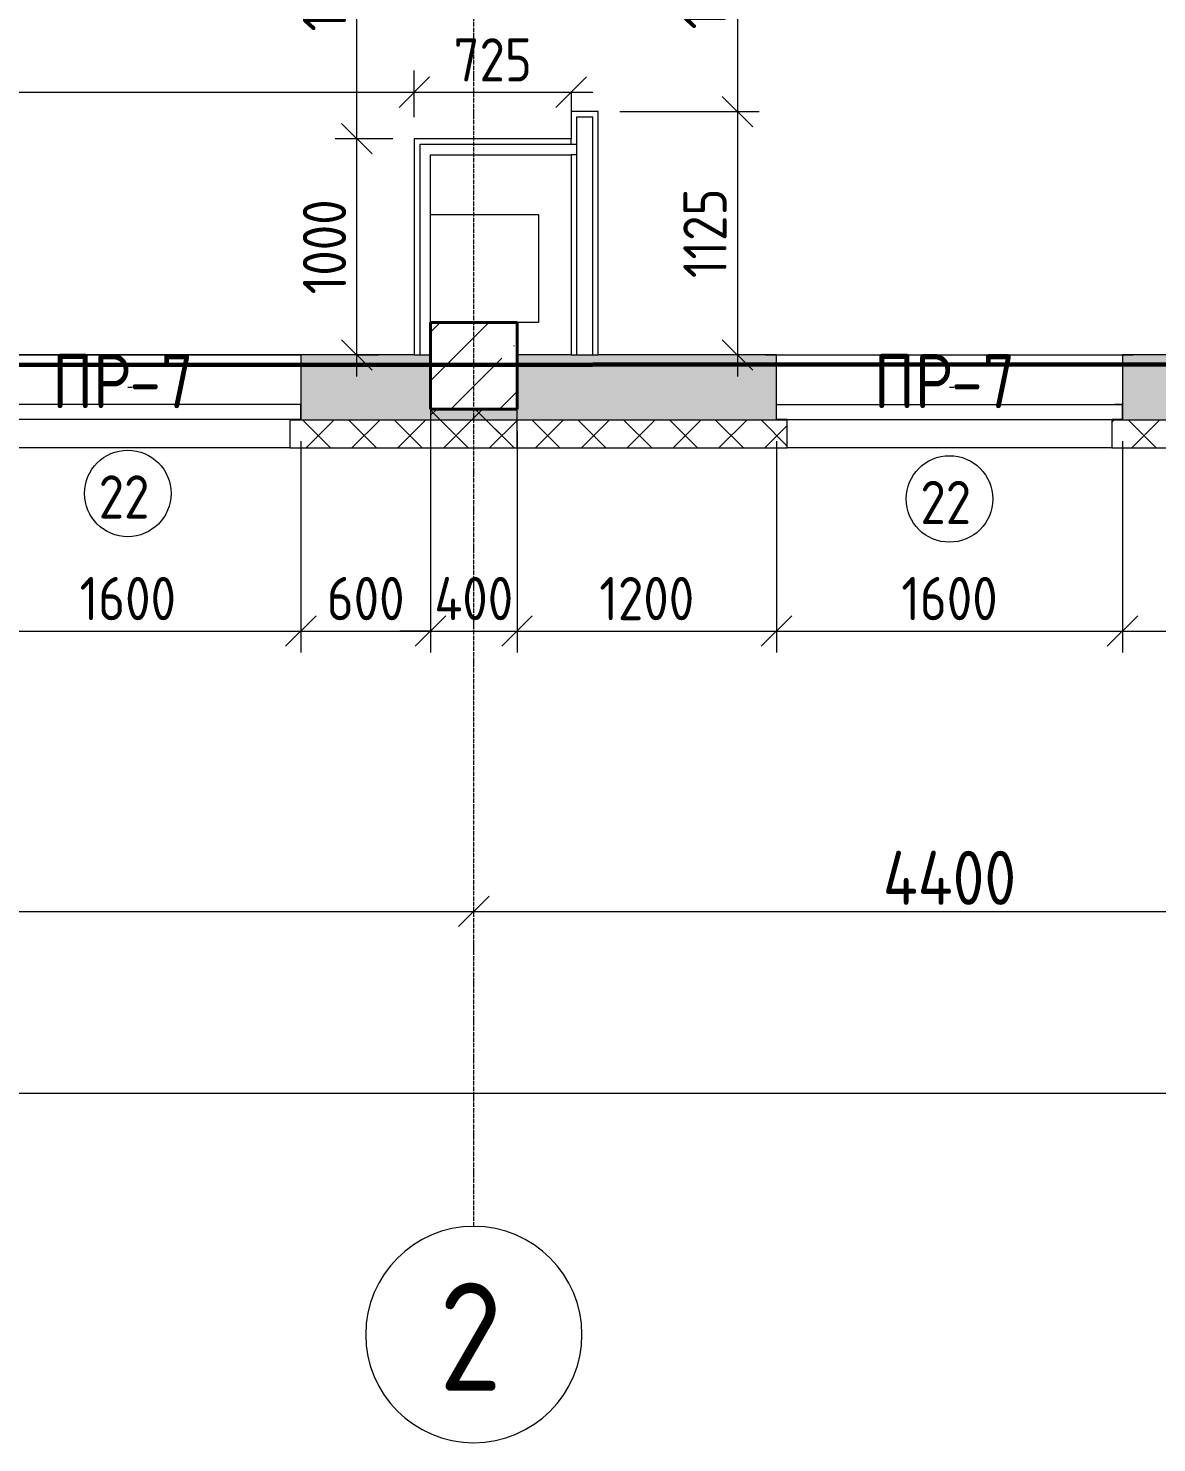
# Model space of a CAD drawing. Header units: millimetres. Extents: x -56773 to 221258, y -262288 to 26541.
# Drawn here: x -15651 to -10432, y -109923 to -103384 of the extents above; entities that cross this region are included whole.
import ezdxf

# ---------------------------------------------------------------- set-up
doc = ezdxf.new("R2010")
doc.units = ezdxf.units.MM
doc.linetypes.add('ADSK_Линия сетки', pattern=[25, 20, -2.5, 0, -2.5])
for name, color, linetype, lineweight in [('3.1 Штукатурка внешн стен для инвесторов', 5, 'Continuous', 60), ('_ Окна', 7, 'Continuous', 18), ('Марки', 7, 'Continuous', 20), ('Марки окон', 7, 'Continuous', 20), ('Несущие колонны', 7, 'Continuous', 18), ('Окна', 7, 'Continuous', 9), ('Оси', 7, 'Continuous', 9), ('Перекрытие', 7, 'Continuous', 18), ('Размеры', 7, 'Continuous', 9), ('Стены внутренние', 7, 'Continuous', 18), ('Стены наружные', 7, 'Continuous', 18), ('Стены штриховка', 7, 'Continuous', 9)]:
    doc.layers.add(name, color=color, linetype=linetype, lineweight=lineweight)
doc.styles.add('GOST Common', font='', dxfattribs={"width": 0.9, "height": 500})
doc.styles.add('GOST Common_2', font='', dxfattribs={"width": 0.9, "height": 250})
doc.styles.add('GOST Common_3', font='', dxfattribs={"width": 0.9, "height": 200})
doc.styles.get('GOST Common').set_extended_font_data('GOST Common')
doc.styles.get('GOST Common_2').set_extended_font_data('GOST Common')
doc.styles.get('GOST Common_3').set_extended_font_data('GOST Common')
doc.dimstyles.new('ADSK_Основной_2_0_1', dxfattribs={"dimscale": 304.8, "dimtxt": 201.142999, "dimasz": 0.463911, "dimexe": 0.328084, "dimexo": 0.328084, "dimgap": 0.164042, "dimtad": 1, "dimdec": 3, "dimrnd": 0.001, "dimdsep": 46, "dimtxsty": 'GOST Common_3', "dimblk1": 'OBLIQUE', "dimblk2": 'OBLIQUE', "dimsah": 1, "dimcen": 0.09, "dimdle": 0.328084, "dimazin": 2, "dimtfac": 1, "dimtdec": 4, "dimtix": 1, "dimtmove": 1, "dimatfit": 3, "dimfxl": 1, "dimtvp": 1, "dimtolj": 1, "dimtzin": 0, "dimlwd": 20, "dimlwe": 20, "dimarcsym": 2})
doc.dimstyles.new('ADSK_Основной_2_5_мм', dxfattribs={"dimscale": 304.8, "dimtxt": 251.428749, "dimasz": 0.463911, "dimexe": 0.492126, "dimexo": 0.984252, "dimgap": 0.098425, "dimtad": 1, "dimrnd": 0.01, "dimdsep": 46, "dimtxsty": 'GOST Common_2', "dimblk1": 'OBLIQUE', "dimblk2": 'OBLIQUE', "dimsah": 1, "dimcen": 0.09, "dimdle": 0.492126, "dimazin": 2, "dimtfac": 1, "dimtdec": 4, "dimtix": 1, "dimtmove": 0, "dimatfit": 3, "dimfxl": 1, "dimtvp": 1, "dimtolj": 1, "dimtzin": 0, "dimlwd": 20, "dimlwe": 20, "dimarcsym": 2})
pattern_1 = [(45, (9.36, -97949.04), (-106.066, 106.066), []), (135, (9.36, -97949.04), (-106.066, -106.066), [])]

# ---------------------------------------------------------------- blocks, each defined once
blk = doc.blocks.new('ADSK_КолоннаЖБ_Прямоугольная - 400x400 мм-1807142-Кладочный план 2-го этаж')
at = {"layer": 'Несущие колонны', "lineweight": 40}
for p, q in [((-200, 200), (200, 200)), ((-200, -200), (-200, 200)), ((200, 200), (200, -200)), ((200, -200), (-200, -200))]:
    blk.add_line(p, q, dxfattribs=at)
blk = doc.blocks.new('ОКНО L03 _2СТ_RS - ОК-5_1600х2000h-3556607-Кладочный план 2-го этаж')
at = {"layer": '_ Окна'}
for p, q in [((-838.1, -79), (761.9, -79)), ((-838.1, -149), (-838.1, -79)), ((-838.1, -79), (-803.1, -79)), ((-818.1, -79), (-38.1, -79)), ((-38.1, -79), (741.9, -79)), ((761.9, -79), (726.9, -79)), ((761.9, -149), (761.9, -79)), ((-838.1, -149), (761.9, -149)), ((-838.1, -149), (-833.1, -149)), ((-818.1, -149), (-38.1, -149)), ((-38.1, -149), (741.9, -149)), ((761.9, -149), (756.9, -149))]:
    blk.add_line(p, q, dxfattribs=at)
at = {"layer": 'Окна'}
blk.add_line((-888.1, 150), (811.9, 150), dxfattribs=at)
blk = doc.blocks.new('ОКНО L03 _2СТ_RS - ОК-5_1600х2000h-3556615-Кладочный план 2-го этаж')
at = {"layer": '_ Окна'}
for p, q in [((-838.1, 149), (761.9, 149)), ((-838.1, 149), (-838.1, 79)), ((-838.1, 149), (-833.1, 149)), ((-818.1, 149), (-38.1, 149)), ((-38.1, 149), (741.9, 149)), ((761.9, 149), (756.9, 149)), ((761.9, 149), (761.9, 79)), ((-838.1, 79), (761.9, 79)), ((-838.1, 79), (-803.1, 79)), ((-818.1, 79), (-38.1, 79)), ((-38.1, 79), (741.9, 79)), ((761.9, 79), (726.9, 79))]:
    blk.add_line(p, q, dxfattribs=at)
at = {"layer": 'Окна'}
blk.add_line((-888.1, -150), (811.9, -150), dxfattribs=at)
blk = doc.blocks.new('Ось сетки - Круг_Ø10 мм-8259-Кладочный план 2-го этаж')
at = {"layer": 'Оси', "lineweight": 20}
for start, end in [(360, 180), (180, 360)]:
    blk.add_arc((0, 0), 5, start, end, dxfattribs=at)
blk = doc.blocks.new('_Oblique')
at = {"color": 0, "linetype": 'ByBlock', "lineweight": -2}
blk.add_line((-0.5, -0.5), (0.5, 0.5), dxfattribs=at)
blk = doc.blocks.new('*D4376')
at = {"layer": 'Defpoints', "color": 0, "lineweight": 25, "transparency": 16777216}
for p in [(-19590.6, -107366.3), (-13590.6, -107366.3), (-13590.6, -107466.3)]:
    blk.add_point(p, dxfattribs=at)
at = {"layer": 'Размеры', "color": 0, "lineweight": 20, "transparency": 16777216}
for p, q in [((-19740.6, -107466.3), (-13440.6, -107466.3)), ((-19590.6, -107666.3), (-19590.6, -107616.3)), ((-13590.6, -107666.3), (-13590.6, -107616.3))]:
    blk.add_line(p, q, dxfattribs=at)
at = {"layer": 'Размеры', "color": 0, "lineweight": 20, "transparency": 16777216, "xscale": 141.4, "yscale": 141.4, "zscale": 141.4, "rotation": 180}
blk.add_blockref('_Oblique', (-19590.6, -107466.3), dxfattribs=at)
at = {"layer": 'Размеры', "color": 0, "lineweight": 20, "transparency": 16777216, "xscale": 141.4, "yscale": 141.4, "zscale": 141.4}
blk.add_blockref('_Oblique', (-13590.6, -107466.3), dxfattribs=at)
at = {"layer": 'Размеры', "color": 0, "lineweight": 9, "transparency": 16777216, "insert": (-16590.6, -107311.3), "char_height": 250, "width": 756.843, "attachment_point": 5, "style": 'GOST Common_2'}
blk.add_mtext('\\A1;6000', dxfattribs=at)
blk = doc.blocks.new('*D4377')
at = {"layer": 'Defpoints', "color": 0, "lineweight": 25, "transparency": 16777216}
for p in [(-13590.6, -107366.3), (-9190.6, -107366.3), (-9190.6, -107466.3)]:
    blk.add_point(p, dxfattribs=at)
at = {"layer": 'Размеры', "color": 0, "lineweight": 20, "transparency": 16777216}
for p, q in [((-13740.6, -107466.3), (-9040.6, -107466.3)), ((-13590.6, -107666.3), (-13590.6, -107616.3)), ((-9190.6, -107666.3), (-9190.6, -107616.3))]:
    blk.add_line(p, q, dxfattribs=at)
at = {"layer": 'Размеры', "color": 0, "lineweight": 20, "transparency": 16777216, "xscale": 141.4, "yscale": 141.4, "zscale": 141.4, "rotation": 180}
blk.add_blockref('_Oblique', (-13590.6, -107466.3), dxfattribs=at)
at = {"layer": 'Размеры', "color": 0, "lineweight": 20, "transparency": 16777216, "xscale": 141.4, "yscale": 141.4, "zscale": 141.4}
blk.add_blockref('_Oblique', (-9190.6, -107466.3), dxfattribs=at)
at = {"layer": 'Размеры', "color": 0, "lineweight": 9, "transparency": 16777216, "insert": (-11390.6, -107311.3), "char_height": 250, "width": 807.981, "attachment_point": 5, "style": 'GOST Common_2'}
blk.add_mtext('\\A1;4400', dxfattribs=at)
blk = doc.blocks.new('*D4400')
at = {"layer": 'Defpoints', "color": 0, "lineweight": 25, "transparency": 16777216}
for p in [(-19590.6, -108206.3), (61609.4, -108206.3), (61609.4, -108306.3)]:
    blk.add_point(p, dxfattribs=at)
at = {"layer": 'Размеры', "color": 0, "lineweight": 20, "transparency": 16777216}
for p, q in [((-19740.6, -108306.3), (61759.4, -108306.3)), ((-19590.6, -108506.3), (-19590.6, -108456.3)), ((61609.4, -108506.3), (61609.4, -108456.3))]:
    blk.add_line(p, q, dxfattribs=at)
at = {"layer": 'Размеры', "color": 0, "lineweight": 20, "transparency": 16777216, "xscale": 141.4, "yscale": 141.4, "zscale": 141.4, "rotation": 180}
blk.add_blockref('_Oblique', (-19590.6, -108306.3), dxfattribs=at)
at = {"layer": 'Размеры', "color": 0, "lineweight": 20, "transparency": 16777216, "xscale": 141.4, "yscale": 141.4, "zscale": 141.4}
blk.add_blockref('_Oblique', (61609.4, -108306.3), dxfattribs=at)
at = {"layer": 'Размеры', "color": 0, "lineweight": 9, "transparency": 16777216, "insert": (21009.4, -108151.3), "char_height": 250, "width": 889.802, "attachment_point": 5, "style": 'GOST Common_2'}
blk.add_mtext('\\A1;81200', dxfattribs=at)
blk = doc.blocks.new('*D4451')
at = {"layer": 'Defpoints', "color": 0, "lineweight": 25, "transparency": 16777216}
for p in [(-15990.6, -105193.1), (-14390.6, -105193.1), (-14390.6, -106170.3)]:
    blk.add_point(p, dxfattribs=at)
at = {"layer": 'Размеры', "color": 0, "lineweight": 20, "transparency": 16777216}
for p, q in [((-15990.6, -105293.1), (-15990.6, -106270.3)), ((-14390.6, -105293.1), (-14390.6, -106270.3)), ((-16090.6, -106170.3), (-14290.6, -106170.3))]:
    blk.add_line(p, q, dxfattribs=at)
at = {"layer": 'Размеры', "color": 0, "lineweight": 20, "transparency": 16777216, "xscale": 141.4, "yscale": 141.4, "zscale": 141.4, "rotation": 180}
blk.add_blockref('_Oblique', (-15990.6, -106170.3), dxfattribs=at)
at = {"layer": 'Размеры', "color": 0, "lineweight": 20, "transparency": 16777216, "xscale": 141.4, "yscale": 141.4, "zscale": 141.4}
blk.add_blockref('_Oblique', (-14390.6, -106170.3), dxfattribs=at)
at = {"layer": 'Размеры', "color": 0, "lineweight": 9, "transparency": 16777216, "insert": (-15190.6, -106020.3), "char_height": 200, "width": 560.473, "attachment_point": 5, "style": 'GOST Common_3'}
blk.add_mtext('\\A1;1600', dxfattribs=at)
blk = doc.blocks.new('*D4452')
at = {"layer": 'Defpoints', "color": 0, "lineweight": 25, "transparency": 16777216}
for p in [(-13790.6, -105144.1), (-14390.6, -105193.1), (-13790.6, -106170.3)]:
    blk.add_point(p, dxfattribs=at)
at = {"layer": 'Размеры', "color": 0, "lineweight": 20, "transparency": 16777216}
for p, q in [((-13790.6, -105244.1), (-13790.6, -106270.3)), ((-14390.6, -105293.1), (-14390.6, -106270.3)), ((-14490.6, -106170.3), (-13690.6, -106170.3))]:
    blk.add_line(p, q, dxfattribs=at)
at = {"layer": 'Размеры', "color": 0, "lineweight": 20, "transparency": 16777216, "xscale": 141.4, "yscale": 141.4, "zscale": 141.4, "rotation": 180}
blk.add_blockref('_Oblique', (-14390.6, -106170.3), dxfattribs=at)
at = {"layer": 'Размеры', "color": 0, "lineweight": 20, "transparency": 16777216, "xscale": 141.4, "yscale": 141.4, "zscale": 141.4}
blk.add_blockref('_Oblique', (-13790.6, -106170.3), dxfattribs=at)
at = {"layer": 'Размеры', "color": 0, "lineweight": 9, "transparency": 16777216, "insert": (-14090.6, -106020.3), "char_height": 200, "width": 454.106, "attachment_point": 5, "style": 'GOST Common_3'}
blk.add_mtext('\\A1;600', dxfattribs=at)
blk = doc.blocks.new('*D4453')
at = {"layer": 'Defpoints', "color": 0, "lineweight": 25, "transparency": 16777216}
for p in [(-13790.6, -105144.1), (-13390.6, -105144.1), (-13390.6, -106170.3)]:
    blk.add_point(p, dxfattribs=at)
at = {"layer": 'Размеры', "color": 0, "lineweight": 20, "transparency": 16777216}
for p, q in [((-13790.6, -105244.1), (-13790.6, -106270.3)), ((-13390.6, -105244.1), (-13390.6, -106270.3)), ((-13790.6, -106170.3), (-13932, -106170.3)), ((-13790.6, -106170.3), (-13390.6, -106170.3)), ((-13390.6, -106170.3), (-13249.2, -106170.3))]:
    blk.add_line(p, q, dxfattribs=at)
at = {"layer": 'Размеры', "color": 0, "lineweight": 20, "transparency": 16777216, "xscale": 141.4, "yscale": 141.4, "zscale": 141.4}
blk.add_blockref('_Oblique', (-13790.6, -106170.3), dxfattribs=at)
at = {"layer": 'Размеры', "color": 0, "lineweight": 20, "transparency": 16777216, "xscale": 141.4, "yscale": 141.4, "zscale": 141.4, "rotation": 180}
blk.add_blockref('_Oblique', (-13390.6, -106170.3), dxfattribs=at)
at = {"layer": 'Размеры', "color": 0, "lineweight": 9, "transparency": 16777216, "insert": (-13590.6, -106020.3), "char_height": 200, "width": 474.561, "attachment_point": 5, "style": 'GOST Common_3'}
blk.add_mtext('\\A1;400', dxfattribs=at)
blk = doc.blocks.new('*D4454')
at = {"layer": 'Defpoints', "color": 0, "lineweight": 25, "transparency": 16777216}
for p in [(-13390.6, -105144.1), (-12190.6, -105193.1), (-12190.6, -106170.3)]:
    blk.add_point(p, dxfattribs=at)
at = {"layer": 'Размеры', "color": 0, "lineweight": 20, "transparency": 16777216}
for p, q in [((-13390.6, -105244.1), (-13390.6, -106270.3)), ((-12190.6, -105293.1), (-12190.6, -106270.3)), ((-13490.6, -106170.3), (-12090.6, -106170.3))]:
    blk.add_line(p, q, dxfattribs=at)
at = {"layer": 'Размеры', "color": 0, "lineweight": 20, "transparency": 16777216, "xscale": 141.4, "yscale": 141.4, "zscale": 141.4, "rotation": 180}
blk.add_blockref('_Oblique', (-13390.6, -106170.3), dxfattribs=at)
at = {"layer": 'Размеры', "color": 0, "lineweight": 20, "transparency": 16777216, "xscale": 141.4, "yscale": 141.4, "zscale": 141.4}
blk.add_blockref('_Oblique', (-12190.6, -106170.3), dxfattribs=at)
at = {"layer": 'Размеры', "color": 0, "lineweight": 9, "transparency": 16777216, "insert": (-12790.6, -106020.3), "char_height": 200, "width": 560.473, "attachment_point": 5, "style": 'GOST Common_3'}
blk.add_mtext('\\A1;1200', dxfattribs=at)
blk = doc.blocks.new('*D4455')
at = {"layer": 'Defpoints', "color": 0, "lineweight": 25, "transparency": 16777216}
for p in [(-12190.6, -105193.1), (-10590.6, -105193.1), (-10590.6, -106170.3)]:
    blk.add_point(p, dxfattribs=at)
at = {"layer": 'Размеры', "color": 0, "lineweight": 20, "transparency": 16777216}
for p, q in [((-12190.6, -105293.1), (-12190.6, -106270.3)), ((-10590.6, -105293.1), (-10590.6, -106270.3)), ((-12290.6, -106170.3), (-10490.6, -106170.3))]:
    blk.add_line(p, q, dxfattribs=at)
at = {"layer": 'Размеры', "color": 0, "lineweight": 20, "transparency": 16777216, "xscale": 141.4, "yscale": 141.4, "zscale": 141.4, "rotation": 180}
blk.add_blockref('_Oblique', (-12190.6, -106170.3), dxfattribs=at)
at = {"layer": 'Размеры', "color": 0, "lineweight": 20, "transparency": 16777216, "xscale": 141.4, "yscale": 141.4, "zscale": 141.4}
blk.add_blockref('_Oblique', (-10590.6, -106170.3), dxfattribs=at)
at = {"layer": 'Размеры', "color": 0, "lineweight": 9, "transparency": 16777216, "insert": (-11390.6, -106020.3), "char_height": 200, "width": 560.473, "attachment_point": 5, "style": 'GOST Common_3'}
blk.add_mtext('\\A1;1600', dxfattribs=at)
blk = doc.blocks.new('*D4456')
at = {"layer": 'Defpoints', "color": 0, "lineweight": 25, "transparency": 16777216}
for p in [(-9390.6, -105144.1), (-10590.6, -105193.1), (-9390.6, -106170.3)]:
    blk.add_point(p, dxfattribs=at)
at = {"layer": 'Размеры', "color": 0, "lineweight": 20, "transparency": 16777216}
for p, q in [((-9390.6, -105244.1), (-9390.6, -106270.3)), ((-10590.6, -105293.1), (-10590.6, -106270.3)), ((-10690.6, -106170.3), (-9290.6, -106170.3))]:
    blk.add_line(p, q, dxfattribs=at)
at = {"layer": 'Размеры', "color": 0, "lineweight": 20, "transparency": 16777216, "xscale": 141.4, "yscale": 141.4, "zscale": 141.4, "rotation": 180}
blk.add_blockref('_Oblique', (-10590.6, -106170.3), dxfattribs=at)
at = {"layer": 'Размеры', "color": 0, "lineweight": 20, "transparency": 16777216, "xscale": 141.4, "yscale": 141.4, "zscale": 141.4}
blk.add_blockref('_Oblique', (-9390.6, -106170.3), dxfattribs=at)
at = {"layer": 'Размеры', "color": 0, "lineweight": 9, "transparency": 16777216, "insert": (-9990.6, -106020.3), "char_height": 200, "width": 560.473, "attachment_point": 5, "style": 'GOST Common_3'}
blk.add_mtext('\\A1;1200', dxfattribs=at)
blk = doc.blocks.new('*D4650')
at = {"layer": 'Defpoints', "color": 0, "lineweight": 25, "transparency": 16777216}
for p in [(-13015.6, -102569.1), (-13015.6, -103769.1), (-12371.5, -103769.1)]:
    blk.add_point(p, dxfattribs=at)
at = {"layer": 'Размеры', "color": 0, "lineweight": 20, "transparency": 16777216}
for p, q in [((-12371.5, -102469.1), (-12371.5, -103869.1)), ((-12915.6, -102569.1), (-12271.5, -102569.1)), ((-12915.6, -103769.1), (-12271.5, -103769.1))]:
    blk.add_line(p, q, dxfattribs=at)
at = {"layer": 'Размеры', "color": 0, "lineweight": 20, "transparency": 16777216, "xscale": 141.4, "yscale": 141.4, "zscale": 141.4}
for p, rotation in [((-12371.5, -102569.1), 90), ((-12371.5, -103769.1), 270)]:
    blk.add_blockref('_Oblique', p, dxfattribs=dict(at, rotation=rotation))
at = {"layer": 'Размеры', "color": 0, "lineweight": 9, "transparency": 16777216, "insert": (-12521.5, -103169.1), "char_height": 200, "width": 560.473, "attachment_point": 5, "rotation": 90, "style": 'GOST Common_3'}
blk.add_mtext('\\A1;1200', dxfattribs=at)
blk = doc.blocks.new('*D4651')
at = {"layer": 'Defpoints', "color": 0, "lineweight": 25, "transparency": 16777216}
for p in [(-13015.6, -103769.1), (-12371.5, -104894.1), (-12271.5, -104894.1)]:
    blk.add_point(p, dxfattribs=at)
at = {"layer": 'Размеры', "color": 0, "lineweight": 20, "transparency": 16777216}
for p, q in [((-12371.5, -103669.1), (-12371.5, -104994.1)), ((-12915.6, -103769.1), (-12271.5, -103769.1)), ((-12371.5, -104894.1), (-12471.5, -104894.1))]:
    blk.add_line(p, q, dxfattribs=at)
at = {"layer": 'Размеры', "color": 0, "lineweight": 20, "transparency": 16777216, "xscale": 141.4, "yscale": 141.4, "zscale": 141.4}
for p, rotation in [((-12371.5, -103769.1), 90), ((-12371.5, -104894.1), 270)]:
    blk.add_blockref('_Oblique', p, dxfattribs=dict(at, rotation=rotation))
at = {"layer": 'Размеры', "color": 0, "lineweight": 9, "transparency": 16777216, "insert": (-12521.5, -104331.6), "char_height": 200, "width": 515.472, "attachment_point": 5, "rotation": 90, "style": 'GOST Common_3'}
blk.add_mtext('\\A1;1125', dxfattribs=at)
blk = doc.blocks.new('*D4653')
at = {"layer": 'Defpoints', "color": 0, "lineweight": 25, "transparency": 16777216}
for p in [(-13865.6, -103679.5), (-13865.6, -103894.1), (-19390.6, -104744.1)]:
    blk.add_point(p, dxfattribs=at)
at = {"layer": 'Размеры', "color": 0, "lineweight": 20, "transparency": 16777216}
for p, q in [((-19390.6, -104644.1), (-19390.6, -103579.5)), ((-13865.6, -103794.1), (-13865.6, -103579.5)), ((-19490.6, -103679.5), (-13765.6, -103679.5))]:
    blk.add_line(p, q, dxfattribs=at)
at = {"layer": 'Размеры', "color": 0, "lineweight": 20, "transparency": 16777216, "xscale": 141.4, "yscale": 141.4, "zscale": 141.4, "rotation": 180}
blk.add_blockref('_Oblique', (-19390.6, -103679.5), dxfattribs=at)
at = {"layer": 'Размеры', "color": 0, "lineweight": 20, "transparency": 16777216, "xscale": 141.4, "yscale": 141.4, "zscale": 141.4}
blk.add_blockref('_Oblique', (-13865.6, -103679.5), dxfattribs=at)
at = {"layer": 'Размеры', "color": 0, "lineweight": 9, "transparency": 16777216, "insert": (-16628.1, -103529.5), "char_height": 200, "width": 605.475, "attachment_point": 5, "style": 'GOST Common_3'}
blk.add_mtext('\\A1;5525', dxfattribs=at)
blk = doc.blocks.new('*D4654')
at = {"layer": 'Defpoints', "color": 0, "lineweight": 25, "transparency": 16777216}
for p in [(-13140.6, -103579.5), (-13140.6, -103679.5), (-13865.6, -103894.1)]:
    blk.add_point(p, dxfattribs=at)
at = {"layer": 'Размеры', "color": 0, "lineweight": 20, "transparency": 16777216}
for p, q in [((-13865.6, -103794.1), (-13865.6, -103579.5)), ((-13965.6, -103679.5), (-13040.6, -103679.5)), ((-13140.6, -103679.5), (-13140.6, -103779.5))]:
    blk.add_line(p, q, dxfattribs=at)
at = {"layer": 'Размеры', "color": 0, "lineweight": 20, "transparency": 16777216, "xscale": 141.4, "yscale": 141.4, "zscale": 141.4, "rotation": 180}
blk.add_blockref('_Oblique', (-13865.6, -103679.5), dxfattribs=at)
at = {"layer": 'Размеры', "color": 0, "lineweight": 20, "transparency": 16777216, "xscale": 141.4, "yscale": 141.4, "zscale": 141.4}
blk.add_blockref('_Oblique', (-13140.6, -103679.5), dxfattribs=at)
at = {"layer": 'Размеры', "color": 0, "lineweight": 9, "transparency": 16777216, "insert": (-13503.1, -103529.5), "char_height": 200, "width": 454.106, "attachment_point": 5, "style": 'GOST Common_3'}
blk.add_mtext('\\A1;725', dxfattribs=at)
blk = doc.blocks.new('*D4655')
at = {"layer": 'Defpoints', "color": 0, "lineweight": 25, "transparency": 16777216}
for p in [(-14131.1, -103894.1), (-13865.6, -103894.1), (-14231.1, -104894.1)]:
    blk.add_point(p, dxfattribs=at)
at = {"layer": 'Размеры', "color": 0, "lineweight": 20, "transparency": 16777216}
for p, q in [((-14131.1, -104994.1), (-14131.1, -103794.1)), ((-13965.6, -103894.1), (-14231.1, -103894.1)), ((-14131.1, -104894.1), (-14031.1, -104894.1))]:
    blk.add_line(p, q, dxfattribs=at)
at = {"layer": 'Размеры', "color": 0, "lineweight": 20, "transparency": 16777216, "xscale": 141.4, "yscale": 141.4, "zscale": 141.4}
for p, rotation in [((-14131.1, -103894.1), 90), ((-14131.1, -104894.1), 270)]:
    blk.add_blockref('_Oblique', p, dxfattribs=dict(at, rotation=rotation))
at = {"layer": 'Размеры', "color": 0, "lineweight": 9, "transparency": 16777216, "insert": (-14281.1, -104394.1), "char_height": 200, "width": 560.473, "attachment_point": 5, "rotation": 90, "style": 'GOST Common_3'}
blk.add_mtext('\\A1;1000', dxfattribs=at)
blk = doc.blocks.new('*D4656')
at = {"layer": 'Defpoints', "color": 0, "lineweight": 25, "transparency": 16777216}
for p in [(-14131.1, -102444.1), (-13865.6, -102444.1), (-13865.6, -103894.1)]:
    blk.add_point(p, dxfattribs=at)
at = {"layer": 'Размеры', "color": 0, "lineweight": 20, "transparency": 16777216}
for p, q in [((-14131.1, -103994.1), (-14131.1, -102344.1)), ((-13965.6, -102444.1), (-14231.1, -102444.1)), ((-13965.6, -103894.1), (-14231.1, -103894.1))]:
    blk.add_line(p, q, dxfattribs=at)
at = {"layer": 'Размеры', "color": 0, "lineweight": 20, "transparency": 16777216, "xscale": 141.4, "yscale": 141.4, "zscale": 141.4}
for p, rotation in [((-14131.1, -102444.1), 90), ((-14131.1, -103894.1), 270)]:
    blk.add_blockref('_Oblique', p, dxfattribs=dict(at, rotation=rotation))
at = {"layer": 'Размеры', "color": 0, "lineweight": 9, "transparency": 16777216, "insert": (-14281.1, -103169.1), "char_height": 200, "width": 580.928, "attachment_point": 5, "rotation": 90, "style": 'GOST Common_3'}
blk.add_mtext('\\A1;1450', dxfattribs=at)
blk = doc.blocks.new('М_окна1 - Маркировка типоразмера-1510237-Кладочный план 2-го этаж')
at = {"layer": 'Марки окон'}
blk.add_circle((0, 0), 2, dxfattribs=at)
blk = doc.blocks.new('ADSK_Марка_Отверстие - Экземпляр_Только Марка-157312-Кладочный план 2-го этаж')
at = {"layer": 'Марки'}
blk.add_line((0, 0), (0.2, 0), dxfattribs=at)

msp = doc.modelspace()

# ---------------------------------------------------------------- hatches: boundary and pattern name
at = {"layer": 'Несущие колонны', "lineweight": 9}
h = msp.add_hatch(dxfattribs=at)
h.set_pattern_fill('FP_1', color=256, style=0, pattern_type=2)
h.set_pattern_definition([(45, (9.36, -97949.04), (-224.5064, 224.5064), []), (45, (233.87, -97949.04), (-224.5064, 224.5064), [396.875, -79.375, 3.353, -76.022])])
h.paths.add_polyline_path([(-13790.6385, -105144.0666), (-13390.6385, -105144.0666), (-13390.6385, -104744.0666), (-13790.6385, -104744.0666), (-13790.6385, -104894.0666)])
at = {"layer": 'Стены внутренние', "lineweight": 9}
h = msp.add_hatch(dxfattribs=at)
h.set_pattern_fill('FP_2', color=256, style=0, pattern_type=2)
h.set_pattern_definition([(45, (9.36, -97949.04), (84.18955, 308.69595), [396.875, -79.375, 3.353, -76.022])])
h.paths.add_polyline_path([(56459.3615, -105194.0666), (56459.3615, -105193.0666), (56409.3615, -105193.0666), (56409.3615, -104894.0666), (55809.3615, -104894.0666), (55809.3615, -105144.0666), (55409.3615, -105144.0666), (55409.3615, -104894.0666), (54809.3615, -104894.0666), (54809.3615, -105193.0666), (56326.6505, -105194.0666)])
h.paths.add_polyline_path([(59222.263, -105194.0666), (59209.3615, -105193.0666), (59209.3615, -104894.0666), (58009.3615, -104894.0666), (58009.3615, -105193.0666), (57959.3615, -105194.0666)])
h.paths.add_polyline_path([(61393.9725, -105194.0666), (61559.3615, -105194.0666), (61559.3615, -105144.0666), (61409.3615, -105144.0666), (61409.3615, -104894.0666), (60809.3615, -104894.0666), (60809.3615, -105193.0666), (60759.3615, -105194.0666)])
h.paths.add_polyline_path([(44959.3615, -105194.0666), (46909.3615, -105193.0666), (46909.3615, -104894.0666), (46009.3615, -104894.0666), (46009.3615, -105144.0666), (45609.3615, -105144.0666), (45609.3615, -104894.0666), (45009.3615, -104894.0666), (45009.3615, -105193.0666), (44959.3615, -105193.0666)])
h.paths.add_polyline_path([(37459.3615, -105194.0666), (37459.3615, -105193.0666), (37409.3615, -105193.0666), (37409.3615, -104894.0666), (36209.3615, -104894.0666), (36209.3615, -105193.0666), (36159.3615, -105194.0666)])
h.paths.add_polyline_path([(40659.3615, -105194.0666), (40659.3615, -105193.0666), (40609.3615, -105193.0666), (40609.3615, -104894.0666), (40009.3615, -104894.0666), (40009.3615, -105144.0666), (39609.3615, -105144.0666), (39609.3615, -104894.0666), (39009.3615, -104894.0666), (39009.3615, -105193.0666), (38959.3615, -105194.0666)])
h.paths.add_polyline_path([(50459.3615, -105194.0666), (50459.3615, -105193.0666), (50409.3615, -105193.0666), (50409.3615, -104894.0666), (49809.3615, -104894.0666), (49809.3615, -105144.0666), (49409.3615, -105144.0666), (49409.3615, -104894.0666), (48509.3615, -104894.0666), (48509.3615, -105193.0666), (48459.3615, -105194.0666)])
h.paths.add_polyline_path([(53259.3615, -105194.0666), (53259.3615, -105193.0666), (53209.3615, -105193.0666), (53209.3615, -104894.0666), (52009.3615, -104894.0666), (52009.3615, -105193.0666), (51959.3615, -105194.0666)])
h.paths.add_polyline_path([(42159.3615, -105194.0666), (43409.3615, -105193.0666), (43409.3615, -104894.0666), (42209.3615, -104894.0666), (42209.3615, -105193.0666), (42159.3615, -105193.0666)])
h.paths.add_polyline_path([(30266.1372, -105194.0666), (31409.3615, -105193.0666), (31409.3615, -104894.0666), (30209.3615, -104894.0666), (30209.3615, -105193.0666), (30159.3615, -105194.0666)])
h.paths.add_polyline_path([(19459.3615, -105194.0666), (19459.3615, -105193.0666), (19409.3615, -105193.0666), (19409.3615, -104894.0666), (18209.3615, -104894.0666), (18209.3615, -105193.0666), (18683.6869, -105194.0666)])
h.paths.add_polyline_path([(15609.3615, -105194.0666), (15609.3615, -104894.0666), (15009.3615, -104894.0666), (15009.3615, -105144.0666), (14609.3615, -105144.0666), (14609.3615, -104894.0666), (14009.3615, -104894.0666), (14009.3615, -105193.0666), (13959.3615, -105194.0666)])
h.paths.add_polyline_path([(20959.3615, -105194.0666), (21609.3615, -105194.0666), (21609.3615, -104894.0666), (21009.3615, -104894.0666), (21009.3615, -105193.0666), (20959.3615, -105193.0666)])
h.paths.add_polyline_path([(28659.3615, -105194.0666), (28659.3615, -105193.0666), (28609.3615, -105193.0666), (28609.3615, -104894.0666), (28009.3615, -104894.0666), (28009.3615, -105144.0666), (27609.3615, -105144.0666), (27609.3615, -104894.0666), (27009.3615, -104894.0666), (27009.3615, -105193.0666), (27370.5247, -105194.0666)])
h.paths.add_polyline_path([(32959.3615, -105194.0666), (34609.3615, -105193.0666), (34609.3615, -104894.0666), (34009.3615, -104894.0666), (34009.3615, -105144.0666), (33609.3615, -105144.0666), (33609.3615, -104894.0666), (33009.3615, -104894.0666), (33009.3615, -105193.0666), (32959.3615, -105193.0666)])
h.paths.add_polyline_path([(22009.3615, -105194.0666), (22609.3615, -105193.0666), (22609.3615, -104894.0666), (22009.3615, -104894.0666), (22009.3615, -105144.0666)])
h.paths.add_polyline_path([(25459.3615, -105194.0666), (25459.3615, -105193.0666), (25409.3615, -105193.0666), (25409.3615, -104894.0666), (24209.3615, -104894.0666), (24209.3615, -105193.0666), (24474.9121, -105194.0666)])
h.paths.add_polyline_path([(16009.3615, -105194.0666), (16609.3615, -105193.0666), (16609.3615, -104894.0666), (16009.3615, -104894.0666), (16009.3615, -105144.0666)])
h.paths.add_polyline_path([(6459.3615, -105194.0666), (6459.3615, -105193.0666), (6409.3615, -105193.0666), (6409.3615, -104894.0666), (5209.3615, -104894.0666), (5209.3615, -105193.0666), (5159.3615, -105194.0666)])
h.paths.add_polyline_path([(-5540.6385, -105194.0666), (-5540.6385, -105193.0666), (-5590.6385, -105193.0666), (-5590.6385, -104894.0666), (-6790.6385, -104894.0666), (-6790.6385, -105193.0666), (-6840.6385, -105194.0666)])
h.paths.add_polyline_path([(-2340.6385, -105194.0666), (-2340.6385, -105193.0666), (-2390.6385, -105193.0666), (-2390.6385, -104894.0666), (-2990.6385, -104894.0666), (-2990.6385, -105144.0666), (-3390.6385, -105144.0666), (-3390.6385, -104894.0666), (-3990.6385, -104894.0666), (-3990.6385, -105193.0666), (-4040.6385, -105194.0666)])
h.paths.add_polyline_path([(1959.3615, -105194.0666), (3609.3615, -105193.0666), (3609.3615, -104894.0666), (3009.3615, -104894.0666), (3009.3615, -105144.0666), (2609.3615, -105144.0666), (2609.3615, -104894.0666), (2009.3615, -104894.0666), (2009.3615, -105193.0666), (1959.3615, -105193.0666)])
h.paths.add_polyline_path([(12459.3615, -105194.0666), (12459.3615, -105193.0666), (12409.3615, -105193.0666), (12409.3615, -104894.0666), (11209.3615, -104894.0666), (11209.3615, -105193.0666), (11159.3615, -105194.0666)])
h.paths.add_polyline_path([(9659.3615, -105194.0666), (9659.3615, -105193.0666), (9609.3615, -105193.0666), (9609.3615, -104894.0666), (9009.3615, -104894.0666), (9009.3615, -105144.0666), (8609.3615, -105144.0666), (8609.3615, -104894.0666), (8009.3615, -104894.0666), (8009.3615, -105193.0666), (7959.3615, -105194.0666)])
h.paths.add_polyline_path([(459.3615, -105194.0666), (459.3615, -105193.0666), (409.3615, -105193.0666), (409.3615, -104894.0666), (-790.6385, -104894.0666), (-790.6385, -105193.0666), (-840.6385, -105194.0666)])
h.paths.add_polyline_path([(-8340.6385, -105194.0666), (-8340.6385, -105193.0666), (-8390.6385, -105193.0666), (-8390.6385, -104894.0666), (-8990.6385, -104894.0666), (-8990.6385, -105144.0666), (-9390.6385, -105144.0666), (-9390.6385, -104894.0666), (-10590.6385, -104894.0666), (-10590.6385, -105193.0666), (-10272.4389, -105194.0666)])
h.paths.add_polyline_path([(-17240.6385, -105194.0666), (-15990.6385, -105193.0666), (-15990.6385, -104894.0666), (-17190.6385, -104894.0666), (-17190.6385, -105193.0666), (-17240.6385, -105193.0666)])
h.paths.add_polyline_path([(-18959.2766, -105194.0666), (-18790.6385, -105193.0666), (-18790.6385, -104894.0666), (-19390.6385, -104894.0666), (-19390.6385, -105194.0666)])
h.paths.add_polyline_path([(-13168.0514, -105194.0666), (-12190.6385, -105193.0666), (-12190.6385, -104894.0666), (-13390.6385, -104894.0666), (-13390.6385, -105144.0666), (-13790.6385, -105144.0666), (-13790.6385, -104894.0666), (-14390.6385, -104894.0666), (-14390.6385, -105193.0666), (-13891.9546, -105194.0666)])
at = {"layer": 'Стены наружные', "lineweight": 9}
h = msp.add_hatch(dxfattribs=at)
h.set_pattern_fill('FP_4', color=256, style=0, pattern_type=2)
h.set_pattern_definition(pattern_1)
h.paths.add_polyline_path([(-13790.6385, -105324.0666), (-13390.6385, -105324.0666), (-13390.6385, -105144.0666), (-13790.6385, -105144.0666)])
h = msp.add_hatch(dxfattribs=at)
h.set_pattern_fill('FP_4', color=256, style=0, pattern_type=2)
h.set_pattern_definition(pattern_1)
h.paths.add_polyline_path([(60759.3615, -105324.0666), (61989.3615, -105324.0666), (61989.3615, -105194.0666), (60759.3615, -105194.0666)])
h.paths.add_polyline_path([(59222.263, -105324.0666), (59259.3615, -105324.0666), (59259.3615, -105194.0666), (57959.3615, -105194.0666), (57959.3615, -105324.0666)])
h.paths.add_polyline_path([(46959.3615, -105324.0666), (46959.3615, -105194.0666), (44959.3615, -105194.0666), (44959.3615, -105324.0666)])
h.paths.add_polyline_path([(50459.3615, -105324.0666), (50459.3615, -105194.0666), (48459.3615, -105194.0666), (48459.3615, -105324.0666)])
h.paths.add_polyline_path([(37459.3615, -105324.0666), (37459.3615, -105194.0666), (36159.3615, -105194.0666), (36159.3615, -105324.0666)])
h.paths.add_polyline_path([(38959.3615, -105324.0666), (40659.3615, -105324.0666), (40659.3615, -105194.0666), (38959.3615, -105194.0666)])
h.paths.add_polyline_path([(43459.3615, -105324.0666), (43459.3615, -105194.0666), (42159.3615, -105194.0666), (42159.3615, -105324.0666)])
h.paths.add_polyline_path([(56326.6505, -105324.0666), (56459.3615, -105324.0666), (56459.3615, -105194.0666), (54759.3615, -105194.0666), (54759.3615, -105324.0666)])
h.paths.add_polyline_path([(51959.3615, -105324.0666), (53259.3615, -105324.0666), (53259.3615, -105194.0666), (51959.3615, -105194.0666)])
h.paths.add_polyline_path([(25459.3615, -105324.0666), (25459.3615, -105194.0666), (24159.3615, -105194.0666), (24159.3615, -105324.0666), (24474.9121, -105324.0666)])
h.paths.add_polyline_path([(18159.3615, -105324.0666), (19459.3615, -105324.0666), (19459.3615, -105194.0666), (18159.3615, -105194.0666)])
h.paths.add_polyline_path([(16659.3615, -105324.0666), (16659.3615, -105194.0666), (16009.3615, -105194.0666), (16009.3615, -105324.0666)])
h.paths.add_polyline_path([(28659.3615, -105324.0666), (28659.3615, -105194.0666), (26959.3615, -105194.0666), (26959.3615, -105324.0666), (27370.5247, -105324.0666)])
h.paths.add_polyline_path([(21579.2995, -105324.0666), (21609.3615, -105324.0666), (21609.3615, -105194.0666), (20959.3615, -105194.0666), (20959.3615, -105324.0666)])
h.paths.add_polyline_path([(30159.3615, -105324.0666), (31459.3615, -105324.0666), (31459.3615, -105194.0666), (30159.3615, -105194.0666)])
h.paths.add_polyline_path([(22659.3615, -105324.0666), (22659.3615, -105194.0666), (22009.3615, -105194.0666), (22009.3615, -105324.0666)])
h.paths.add_polyline_path([(32959.3615, -105324.0666), (34659.3615, -105324.0666), (34659.3615, -105194.0666), (32959.3615, -105194.0666)])
h.paths.add_polyline_path([(15609.3615, -105324.0666), (15609.3615, -105194.0666), (13959.3615, -105194.0666), (13959.3615, -105324.0666)])
h.paths.add_polyline_path([(-2340.6385, -105324.0666), (-2340.6385, -105194.0666), (-4040.6385, -105194.0666), (-4040.6385, -105324.0666)])
h.paths.add_polyline_path([(12459.3615, -105324.0666), (12459.3615, -105194.0666), (11159.3615, -105194.0666), (11159.3615, -105324.0666)])
h.paths.add_polyline_path([(459.3615, -105324.0666), (459.3615, -105194.0666), (-840.6385, -105194.0666), (-840.6385, -105324.0666)])
h.paths.add_polyline_path([(3659.3615, -105324.0666), (3659.3615, -105194.0666), (1959.3615, -105194.0666), (1959.3615, -105324.0666)])
h.paths.add_polyline_path([(7959.3615, -105324.0666), (9659.3615, -105324.0666), (9659.3615, -105194.0666), (7959.3615, -105194.0666)])
h.paths.add_polyline_path([(6459.3615, -105324.0666), (6459.3615, -105194.0666), (5159.3615, -105194.0666), (5159.3615, -105324.0666)])
h.paths.add_polyline_path([(-13891.9546, -105324.0666), (-12140.6385, -105324.0666), (-12140.6385, -105194.0666), (-14440.6385, -105194.0666), (-14440.6385, -105324.0666)])
h.paths.add_polyline_path([(-10640.6385, -105324.0666), (-8340.6385, -105324.0666), (-8340.6385, -105194.0666), (-10640.6385, -105194.0666)])
h.paths.add_polyline_path([(-16063.664, -105324.0666), (-15940.6385, -105324.0666), (-15940.6385, -105194.0666), (-17240.6385, -105194.0666), (-17240.6385, -105324.0666)])
h.paths.add_polyline_path([(-18740.6385, -105324.0666), (-18740.6385, -105194.0666), (-19790.6385, -105194.0666), (-19790.6385, -105324.0666), (-18959.2766, -105324.0666)])
h.paths.add_polyline_path([(-5540.6385, -105324.0666), (-5540.6385, -105194.0666), (-6840.6385, -105194.0666), (-6840.6385, -105324.0666)])

# ---------------------------------------------------------------- linework, layer by layer
at = {"layer": '3.1 Штукатурка внешн стен для инвесторов'}
msp.add_lwpolyline([(61409.3615, -104894.0666), (-19390.6385, -104944.0666), (-19590.6385, -104944.0666), (-19540.6385, -87219.0666)], dxfattribs=at)
at = {"layer": 'Несущие колонны', "lineweight": 9}
for p, q in [((-13390.6385, -104744.0666), (-13790.6385, -104744.0666)), ((-13790.6385, -104744.0666), (-13790.6385, -104894.0666)), ((-13390.6385, -104894.0666), (-13390.6385, -104744.0666)), ((-13790.6385, -104894.0666), (-13790.6385, -105144.0666)), ((-13390.6385, -105144.0666), (-13390.6385, -104894.0666)), ((-13790.6385, -105144.0666), (-13390.6385, -105144.0666))]:
    msp.add_line(p, q, dxfattribs=at)
at = {"layer": 'Оси', "linetype": 'ADSK_Линия сетки', "lineweight": 5}
for p, q in [((-13590.6385, -108922.9178), (-13590.6385, -73448.1214)), ((62525.08, -104944.0666), (-25230.7352, -104944.0666))]:
    msp.add_line(p, q, dxfattribs=at)
at = {"layer": 'Перекрытие'}
for p, q in [((-13790.6385, -104244.0666), (-13290.6385, -104244.0666)), ((-13290.6385, -104244.0666), (-13290.6385, -104744.0666)), ((-13290.6385, -104744.0666), (-13390.6385, -104744.0666))]:
    msp.add_line(p, q, dxfattribs=at)
at = {"layer": 'Стены внутренние', "lineweight": 5}
for p, q in [((-13140.6385, -103769.0666), (-13140.6385, -103894.0666)), ((-13015.6385, -103769.0666), (-13140.6385, -103769.0666)), ((-13015.6385, -104894.0666), (-13015.6385, -103769.0666)), ((-13865.6385, -103894.0666), (-13865.6385, -104894.0666)), ((-13140.6385, -103894.0666), (-13865.6385, -103894.0666)), ((-13790.6385, -104894.0666), (-13790.6385, -103969.0666)), ((-13790.6385, -103969.0666), (-13140.6385, -103969.0666)), ((-13140.6385, -103969.0666), (-13140.6385, -104894.0666)), ((-15990.6385, -104894.0666), (-14390.6385, -104894.0666)), ((-13865.6385, -104894.0666), (-14390.6385, -104894.0666)), ((-14390.6385, -104894.0666), (-14390.6385, -105193.0666)), ((-13790.6385, -105144.0666), (-13790.6385, -104894.0666)), ((-13140.6385, -104894.0666), (-13390.6385, -104894.0666)), ((-13390.6385, -104894.0666), (-13390.6385, -105144.0666)), ((-12190.6385, -104894.0666), (-13015.6385, -104894.0666)), ((-12190.6385, -105193.0666), (-12190.6385, -104894.0666)), ((-12190.6385, -104894.0666), (-10590.6385, -104894.0666)), ((-9390.6385, -104894.0666), (-10590.6385, -104894.0666)), ((-10590.6385, -104894.0666), (-10590.6385, -105193.0666)), ((-14390.6385, -105193.0666), (-14440.6385, -105193.0666)), ((-14440.6385, -105193.0666), (-14440.6385, -105194.0666)), ((-12140.6385, -105193.0666), (-12190.6385, -105193.0666)), ((-12140.6385, -105194.0666), (-12140.6385, -105193.0666)), ((-10590.6385, -105193.0666), (-10640.6385, -105193.0666)), ((-10640.6385, -105193.0666), (-10640.6385, -105194.0666))]:
    msp.add_line(p, q, dxfattribs=at)
at = {"layer": 'Стены наружные', "lineweight": 9}
for p, q in [((-13390.6385, -105144.0666), (-13790.6385, -105144.0666)), ((-13790.6385, -105144.0666), (-13790.6385, -105324.0666)), ((-13390.6385, -105324.0666), (-13390.6385, -105144.0666)), ((-14440.6385, -105194.0666), (-14440.6385, -105324.0666)), ((-12140.6385, -105324.0666), (-12140.6385, -105194.0666)), ((-10640.6385, -105194.0666), (-10640.6385, -105324.0666)), ((-14440.6385, -105324.0666), (-15940.6385, -105324.0666)), ((-14440.6385, -105324.0666), (-12140.6385, -105324.0666)), ((-10640.6385, -105324.0666), (-12140.6385, -105324.0666)), ((-10640.6385, -105324.0666), (-8340.6385, -105324.0666))]:
    msp.add_line(p, q, dxfattribs=at)
at = {"layer": 'Стены штриховка', "lineweight": 9}
for p, q in [((-13115.6385, -103794.0666), (-13115.6385, -104894.0666)), ((-13040.6385, -103794.0666), (-13115.6385, -103794.0666)), ((-13040.6385, -104894.0666), (-13040.6385, -103794.0666)), ((-13140.6385, -103919.0666), (-13140.6385, -103894.0666)), ((-13840.6385, -103919.0666), (-13840.6385, -104894.0666)), ((-13840.6385, -103919.0666), (-13115.6385, -103919.0666)), ((-13115.6385, -103969.0666), (-13140.6385, -103969.0666)), ((-13865.6385, -104894.0666), (-13790.6385, -104894.0666)), ((-13140.6385, -104894.0666), (-13015.6385, -104894.0666)), ((-14440.6385, -105194.0666), (-12140.6385, -105194.0666)), ((-10640.6385, -105194.0666), (-8340.6385, -105194.0666))]:
    msp.add_line(p, q, dxfattribs=at)

# ---------------------------------------------------------------- block references
at = {"layer": 'Марки', "xscale": 99.99999999999993, "yscale": 99.99999999999993, "zscale": 99.99999999999993}
for p in [(-15190.6385, -105043.0666), (-11390.6385, -105043.0666)]:
    msp.add_blockref('ADSK_Марка_Отверстие - Экземпляр_Только Марка-157312-Кладочный план 2-го этаж', p, dxfattribs=at)
at = {"layer": 'Марки окон', "xscale": 99.99999999999993, "yscale": 99.99999999999993, "zscale": 99.99999999999993}
for p in [(-15190.6385, -105534.0666), (-11390.6385, -105559.6991)]:
    msp.add_blockref('М_окна1 - Маркировка типоразмера-1510237-Кладочный план 2-го этаж', p, dxfattribs=at)
at = {"layer": 'Несущие колонны', "lineweight": 40, "rotation": 89.9999999999999}
msp.add_blockref('ADSK_КолоннаЖБ_Прямоугольная - 400x400 мм-1807142-Кладочный план 2-го этаж', (-13590.6385, -104944.0666), dxfattribs=at)
at = {"layer": 'Окна', "rotation": 180}
msp.add_blockref('ОКНО L03 _2СТ_RS - ОК-5_1600х2000h-3556615-Кладочный план 2-го этаж', (-15228.7385, -105044.0666), dxfattribs=at)
at = {"layer": 'Окна'}
msp.add_blockref('ОКНО L03 _2СТ_RS - ОК-5_1600х2000h-3556607-Кладочный план 2-го этаж', (-11352.5385, -105044.0666), dxfattribs=at)
at = {"layer": 'Оси', "lineweight": 20, "xscale": 99.99999999999993, "yscale": 99.99999999999993, "zscale": 99.99999999999993}
msp.add_blockref('Ось сетки - Круг_Ø10 мм-8259-Кладочный план 2-го этаж', (-13590.6385, -109422.9178), dxfattribs=at)

# ---------------------------------------------------------------- texts
at = {"layer": 'Марки', "lineweight": 9, "char_height": 250, "attachment_point": 1, "style": 'GOST Common_2'}
for s, insert, width in [('ПР', (-15540.5693, -104890.0854), 432.91125), ('ПР', (-11740.5693, -104890.0854), 432.91125), ('-7', (-15183.3818, -104890.0854), 389.620125), ('-7', (-11383.3818, -104890.0854), 389.620125)]:
    msp.add_mtext(s, dxfattribs=dict(at, insert=insert, width=width))
at = {"layer": 'Марки окон', "lineweight": 5, "char_height": 200, "width": 317.46825, "attachment_point": 1, "style": 'GOST Common_3'}
for insert in [(-15325.1959, -105450.2812), (-11525.1959, -105475.9137)]:
    msp.add_mtext('22', dxfattribs=dict(at, insert=insert))
at = {"layer": 'Оси', "insert": (-13752.1192, -109183.0512), "char_height": 500, "width": 389.620125, "attachment_point": 1, "style": 'GOST Common'}
msp.add_mtext('\\fGOST Common|b0|i0|c204|p34|;\\W.9;2', dxfattribs=at)

# ---------------------------------------------------------------- dimensions: what is measured, and where the dimension line sits
at = {"layer": 'Размеры', "lineweight": 9}
for base, p1, p2, override, picture, middle in [((-14131.0784, -102444.0666), (-13865.6385, -103894.0666), (-13865.6385, -102444.0666), {"dimpost": '<>', "dimfxl": 1450}, '*D4656', (-14281.0784, -103169.0666)), ((-12371.4865, -103769.0666), (-13015.6385, -102569.0666), (-13015.6385, -103769.0666), {"dimpost": '<>', "dimfxl": 1200}, '*D4650', (-12521.4865, -103169.0666)), ((-12371.4865, -104894.0666), (-13015.6385, -103769.0666), (-12271.5016, -104894.0666), {"dimpost": '<>', "dimfxl": 1348.838293}, '*D4651', (-12521.4865, -104331.5666)), ((-14131.0784, -103894.0666), (-14231.0633, -104894.0666), (-13865.6385, -103894.0666), {"dimpost": '<>', "dimfxl": 1064.676148}, '*D4655', (-14281.0784, -104394.0666))]:
    dim = msp.add_linear_dim(base=base, p1=p1, p2=p2, angle=90, dimstyle='ADSK_Основной_2_0_1', override=override, dxfattribs=at)
    dim.commit()
    dim.dimension.update_dxf_attribs({"geometry": picture, "text_midpoint": middle})
for base, p1, p2, dimstyle, override, picture, middle in [((-13865.6385, -103679.5055), (-19390.6385, -104744.0666), (-13865.6385, -103894.0666), 'ADSK_Основной_2_0_1', {"dimpost": '<>', "dimfxl": 5590.002236}, '*D4653', (-16628.1385, -103529.5055)), ((-13140.6385, -103679.5055), (-13865.6385, -103894.0666), (-13140.6385, -103579.5206), 'ADSK_Основной_2_0_1', {"dimpost": '<>', "dimfxl": 790.293718}, '*D4654', (-13503.1385, -103529.5055)), ((-13790.6385, -106170.3311), (-14390.6385, -105193.0666), (-13790.6385, -105144.0666), 'ADSK_Основной_2_0_1', {"dimpost": '<>', "dimfxl": 601.997508}, '*D4452', (-14090.6385, -106020.3311)), ((-13390.6385, -106170.3311), (-13790.6385, -105144.0666), (-13390.6385, -105144.0666), 'ADSK_Основной_2_0_1', {"dimpost": '<>', "dimfxl": 400}, '*D4453', (-13590.6385, -106020.3311)), ((-12190.6385, -106170.3311), (-13390.6385, -105144.0666), (-12190.6385, -105193.0666), 'ADSK_Основной_2_0_1', {"dimpost": '<>', "dimfxl": 1201}, '*D4454', (-12790.6385, -106020.3311)), ((-9390.6385, -106170.3311), (-10590.6385, -105193.0666), (-9390.6385, -105144.0666), 'ADSK_Основной_2_0_1', {"dimpost": '<>', "dimfxl": 1201}, '*D4456', (-9990.6385, -106020.3311)), ((-14390.6385, -106170.3311), (-15990.6385, -105193.0666), (-14390.6385, -105193.0666), 'ADSK_Основной_2_0_1', {"dimpost": '<>', "dimfxl": 1600}, '*D4451', (-15190.6385, -106020.3311)), ((-10590.6385, -106170.3311), (-12190.6385, -105193.0666), (-10590.6385, -105193.0666), 'ADSK_Основной_2_0_1', {"dimpost": '<>', "dimfxl": 1600}, '*D4455', (-11390.6385, -106020.3311)), ((-13590.6385, -107466.29), (-19590.6385, -107366.3051), (-13590.6385, -107366.3051), 'ADSK_Основной_2_5_мм', {"dimpost": '<>', "dimfxl": 6000}, '*D4376', (-16590.6385, -107311.29)), ((-9190.6385, -107466.29), (-13590.6385, -107366.3051), (-9190.6385, -107366.3051), 'ADSK_Основной_2_5_мм', {"dimpost": '<>', "dimfxl": 4400}, '*D4377', (-11390.6385, -107311.29)), ((61609.3615, -108306.29), (-19590.6385, -108206.3051), (61609.3615, -108206.3051), 'ADSK_Основной_2_5_мм', {"dimpost": '<>', "dimfxl": 81200}, '*D4400', (21009.3615, -108151.29))]:
    dim = msp.add_linear_dim(base=base, p1=p1, p2=p2, dimstyle=dimstyle, override=override, dxfattribs=at)
    dim.commit()
    dim.dimension.update_dxf_attribs({"geometry": picture, "text_midpoint": middle})

doc.saveas('drawing.dxf')
